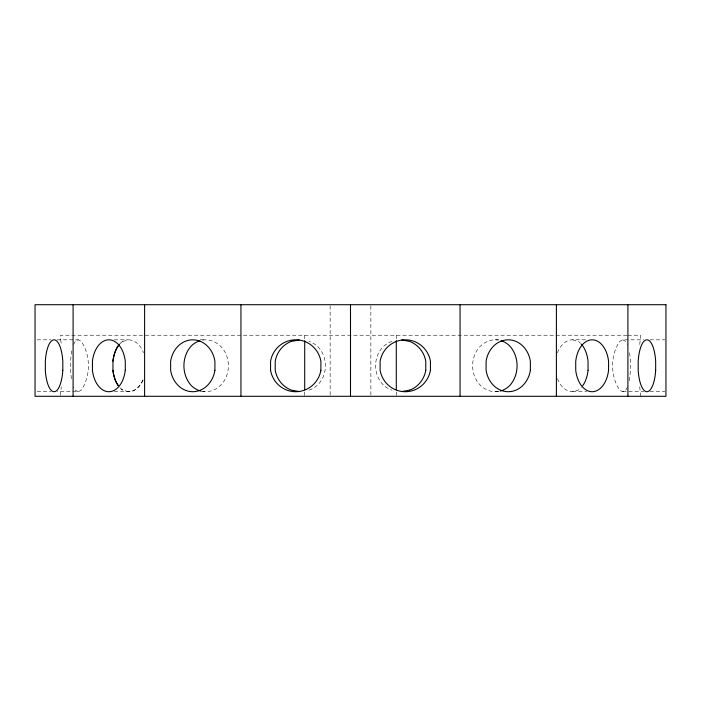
<?xml version="1.0" encoding="UTF-8"?>
<svg xmlns="http://www.w3.org/2000/svg" width="701" height="701" viewBox="0 0 701 701"><rect width="100%" height="100%" fill="white"/><g stroke="black" fill="none" stroke-linecap="round" stroke-linejoin="round"><path stroke-width="0.53" stroke-dasharray="3.5 2.63" d="M71.756 350.815C70.109 360.665 70.109 370.864 71.756 380.713M629.244 380.713C630.891 370.864 630.891 360.665 629.244 350.815M73.447 344.585L75.314 341.378L78.302 339.819L81.29 341.378C90.779 355.425 90.779 376.104 81.29 390.15L78.302 391.71L57.237 391.71M627.553 386.943L625.686 390.15L622.698 391.71L619.71 390.15C610.221 376.104 610.221 355.425 619.71 341.378L622.698 339.819L643.763 339.819M392.034 341.378C370.146 348.642 370.146 382.886 392.034 390.15M308.966 390.15C330.854 382.886 330.854 348.642 308.966 341.378M122.912 341.378L128.441 339.819A25.972 17.437 -90 0 1 143.547 352.787M557.453 378.742A25.972 17.437 -90 0 0 572.559 391.71L578.088 390.15A25.963 15.466 -90 0 0 581.313 387.487M626.957 335.236L60.488 335.236L60.488 339.819M628.026 335.236L640.512 335.236L640.512 339.819A25.972 1.271 -90 0 0 639.759 344.726M37.171 339.819L50.954 339.819M57.237 339.819L78.302 339.819M114.298 339.819L128.441 339.819M200.284 339.819L205.647 339.819M495.353 339.819L500.716 339.819M557.453 352.743A25.972 17.437 -90 0 1 572.559 339.766L586.702 339.819M650.046 339.819L664.89 339.819M37.171 391.71L50.954 391.71M114.298 391.71L128.441 391.71A25.972 17.437 90 0 0 143.547 378.742A25.972 17.437 -90 0 1 128.441 391.754M201.362 391.71L205.647 391.71M495.353 391.71L499.638 391.71M572.559 391.71L586.702 391.71M622.698 391.71L643.763 391.71M650.046 391.71L664.89 391.71M572.559 339.819L578.088 341.378A25.963 15.466 -90 0 1 580.533 343.288M128.441 391.71L122.912 390.15A25.963 15.466 -90 0 1 119.687 387.434A25.963 15.466 90 0 0 122.912 390.142M622.698 339.819L625.686 341.378L627.553 344.585M78.302 391.71L75.314 390.15L73.447 386.943M640.512 396.293L640.512 391.71A25.972 1.271 -90 0 1 639.759 386.742M396.293 335.236L396.293 339.599M396.293 391.929L396.293 396.293M370.855 305.802L370.855 396.293M330.145 305.802L330.145 395.198M304.707 335.236L304.707 339.599M304.707 391.929L304.707 396.293M60.488 395.373L60.488 391.71A25.972 1.271 90 0 0 61.241 386.742M60.488 339.819A25.972 1.271 -90 0 1 61.241 344.778M202.755 340.038A25.955 22.266 -90 0 1 213.262 341.378C233.398 349.694 233.398 381.835 213.262 390.15A25.955 22.266 -90 0 1 202.755 391.5M498.245 391.491A25.955 22.266 -90 0 1 487.738 390.15C467.602 381.835 467.602 349.694 487.738 341.378A25.955 22.266 -90 0 1 498.245 340.02M122.912 341.334A25.963 15.466 90 0 0 120.467 343.245A25.963 15.466 -90 0 1 122.912 341.334"/><path stroke-width="1.05" d="M291.441 341.378L299.143 340.003M409.559 390.15L401.857 391.526M401.857 340.003L409.559 341.378A25.963 25.183 -90 0 1 425.779 361.26L425.779 370.268M299.143 391.526L291.441 390.15A25.963 25.183 -90 0 1 275.221 370.268L275.221 361.26A25.963 25.183 -90 0 1 291.441 341.317M627.903 304.707L627.903 396.293M588.043 370.268L588.043 361.26A25.963 15.466 -90 0 0 581.313 344.095M556.392 304.707L556.392 396.293M460.058 304.707L460.058 396.293M396.293 340.686L396.293 389.747M350.5 304.707L350.5 396.293M304.707 340.686L304.707 389.747M240.942 304.707L240.942 396.293M144.608 304.707L144.608 396.293M118.25 345.838A25.963 15.466 -90 0 0 112.957 361.208L112.957 370.268A25.963 15.466 -90 0 0 118.25 385.638A25.963 15.466 90 0 1 112.957 370.268M73.097 304.707L73.097 396.293M112.957 361.208A25.963 15.466 90 0 1 119.687 344.042M200.819 391.097A25.955 22.266 -90 0 1 191.338 385.638C181.445 374.746 181.445 356.783 191.338 345.882A25.955 22.266 -90 0 1 199.873 340.695M425.779 370.338A25.963 25.183 -90 0 1 409.559 390.212M501.127 340.704A25.955 22.266 -90 0 1 509.662 345.882C519.555 356.783 519.555 374.746 509.662 385.638A25.955 22.266 -90 0 1 500.181 391.105M588.043 370.321A25.963 15.466 -90 0 1 582.75 385.69M665.95 304.707L35.05 304.707L35.05 396.293L665.95 396.293L665.95 304.707M655.663 370.268L655.663 361.26A25.946 8.876 -90 0 0 646.927 339.819A25.946 8.876 -90 0 0 638.19 361.26L638.19 370.268A25.946 8.876 -90 0 0 646.927 391.71A25.946 8.876 -90 0 0 655.663 370.268M608.573 370.268L608.573 361.26A25.946 16.675 -90 0 0 592.152 339.819A25.946 16.675 -90 0 0 575.723 361.26L575.723 370.268A25.946 16.675 -90 0 0 592.152 391.71A25.946 16.675 -90 0 0 608.573 370.268M530.359 370.268L530.359 361.26A25.946 22.476 -90 0 0 508.225 339.819A25.946 22.476 -90 0 0 486.091 361.26L486.091 370.268A25.946 22.476 -90 0 0 508.225 391.71A25.946 22.476 -90 0 0 530.359 370.268M430.44 370.268L430.44 361.26A25.946 25.551 -90 0 0 380.108 361.26L380.108 370.268A25.946 25.551 -90 0 0 430.44 370.268M320.892 370.268L320.892 361.26A25.946 25.551 -90 0 0 270.56 361.26L270.56 370.268A25.946 25.551 -90 0 0 320.892 370.268M214.909 370.268L214.909 361.26A25.946 22.476 -90 0 0 192.775 339.819A25.946 22.476 -90 0 0 170.641 361.26L170.641 370.268A25.946 22.476 -90 0 0 192.775 391.71A25.946 22.476 -90 0 0 214.909 370.268M125.277 370.268L125.277 361.26A25.946 16.675 -90 0 0 108.848 339.819A25.946 16.675 -90 0 0 92.427 361.26L92.427 370.268A25.946 16.675 -90 0 0 108.848 391.71A25.946 16.675 -90 0 0 125.277 370.268M62.81 370.268L62.81 361.26A25.946 8.876 -90 0 0 54.073 339.819A25.946 8.876 -90 0 0 45.337 361.26L45.337 370.268A25.946 8.876 -90 0 0 54.073 391.71A25.946 8.876 -90 0 0 62.81 370.268"/></g></svg>
